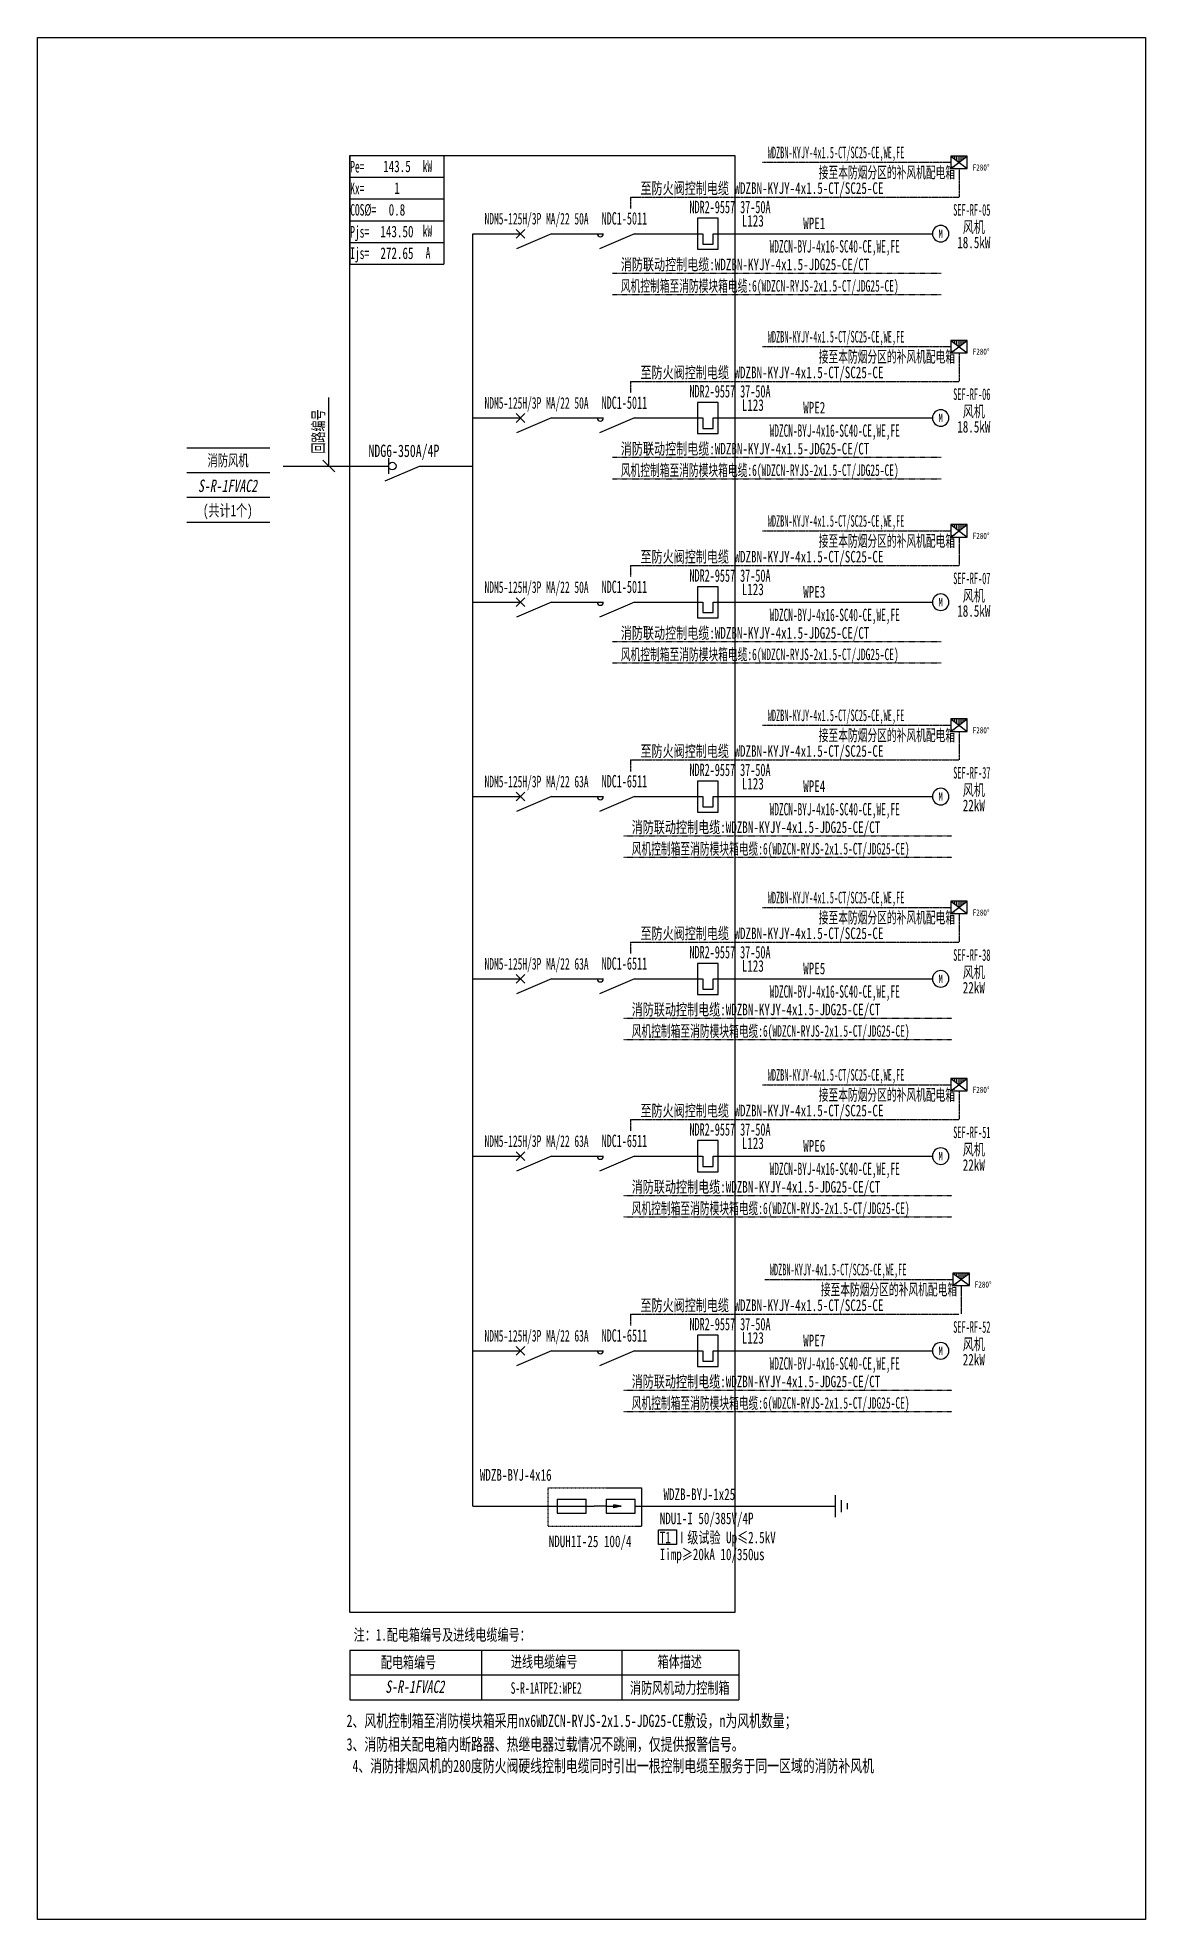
# Model space of a CAD drawing. Extents: x 329396 to 330954, y 287940 to 290586.
import ezdxf
from ezdxf.enums import TextEntityAlignment as Align

# ---------------------------------------------------------------- set-up
doc = ezdxf.new("R2010")
doc.units = 0
doc.header["$MEASUREMENT"] = 0
for name, pattern in [('DASHDOT', [1, 0.5, -0.25, 0, -0.25]), ('DASHED', [0.75, 0.5, -0.25]), ('DASHED2', [0.375, 0.25, -0.125])]:
    doc.linetypes.add(name, pattern=pattern)
for name, color, linetype in [('D_E_Eqpm(强电设备)', 100, 'Continuous'), ('D_E_Eqpm（强电设备）', 100, 'Continuous'), ('D_E_Text(强电文字)', 51, 'Continuous'), ('D_E_Text（强电文字）', 51, 'Continuous'), ('D_E_Wire(强电线缆)', 10, 'Continuous'), ('D_E_Wire（强电线缆）', 10, 'Continuous'), ('D_T_TableDim（表格尺寸）', 255, 'Continuous'), ('系统图', 220, 'Continuous')]:
    doc.layers.add(name, color=color, linetype=linetype)
doc.styles.add('$1$电气', font='', dxfattribs={"width": 0.7})
doc.styles.add('$1$电气箱', font='simhei.ttf', dxfattribs={"width": 0.8, "oblique": 10})
doc.styles.add('$3$电气', font='', dxfattribs={"width": 0.7})
doc.styles.add('电气', font='', dxfattribs={"width": 0.7})
doc.styles.add('电气箱', font='simhei.ttf', dxfattribs={"width": 0.8, "oblique": 10})
doc.styles.get('$1$电气').set_extended_font_data('SimSun')
doc.styles.get('$3$电气').set_extended_font_data('SimSun')
doc.styles.get('电气').set_extended_font_data('SimSun')

# ---------------------------------------------------------------- blocks, each defined once
blk = doc.blocks.new('A$C670F4C17')
at = {"layer": 'D_E_Wire（强电线缆）', "linetype": 'DASHDOT', "ltscale": 0.5}
blk.add_line((0, 0), (7936, 0), dxfattribs=at)
at = {"layer": 'D_E_Text（强电文字）', "style": '电气', "width": 0.7}
blk.add_text('消防联动控制电缆:WDZBN-KYJY-4x1.5-JDG25-CE/CT', height=280, dxfattribs=at).set_placement((198, 68))
blk = doc.blocks.new('A$C70CE04DF')
at = {"layer": 'D_E_Wire（强电线缆）', "linetype": 'DASHDOT', "ltscale": 0.5}
blk.add_line((0, 0), (7936, 0), dxfattribs=at)
at = {"layer": 'D_E_Text（强电文字）', "style": '电气', "width": 0.6}
blk.add_text('风机控制箱至消防模块箱电缆:6(WDZCN-RYJS-2x1.5-CT/JDG25-CE)', height=280, dxfattribs=at).set_placement((198, 68))
blk = doc.blocks.new('1')
at = {"layer": 'D_E_Eqpm(强电设备)'}
for p, q in [((-314387, 61832), (-314387, 61082)), ((-313887, 61832), (-314387, 61832)), ((-314262, 61457), (-314262, 61207)), ((-314012, 61207), (-314012, 61457)), ((-313887, 61082), (-313887, 61832)), ((-314387, 61082), (-313887, 61082)), ((-314262, 61207), (-314012, 61207))]:
    blk.add_line(p, q, dxfattribs=at)
blk = doc.blocks.new('电机')
at = {"layer": 'D_E_Eqpm（强电设备）'}
for start, end in [(90, 180), (180, 270), (0, 90), (270, 0)]:
    blk.add_arc((0, 0), 200, start, end, dxfattribs=at)
at = {"layer": 'D_E_Eqpm（强电设备）', "color": 51, "style": '电气', "width": 0.7}
blk.add_text('M', height=200, dxfattribs=at).set_placement((0, 0), align=Align.MIDDLE)
blk = doc.blocks.new('280度防火阀')
at = {"layer": 'D_E_Eqpm（强电设备）'}
for p, q in [((-200, 300), (200, 0)), ((-200, 0), (200, 300)), ((-150, 263), (-150, 300)), ((-100, 225), (-100, 300)), ((-50, 187), (-50, 300)), ((0, 150), (0, 300)), ((50, 187), (50, 300)), ((100, 225), (100, 300)), ((150, 263), (150, 300))]:
    blk.add_line(p, q, dxfattribs=at)
blk.add_lwpolyline([(-200, 0), (200, 0), (200, 300), (-200, 300)], close=True, dxfattribs=at)
at = {"layer": 'D_E_Eqpm（强电设备）', "color": 51}
blk.add_point((-200, 0), dxfattribs=at)
blk.add_point((-200, 0), dxfattribs=at)
at = {"layer": 'D_E_Text（强电文字）', "color": 0, "style": '电气', "width": 0.7}
blk.add_text('F280%%D', height=150, dxfattribs=at).set_placement((331, -48))

msp = doc.modelspace()

# ---------------------------------------------------------------- linework, layer by layer
at = {"linetype": 'DASHED'}
for p, q in [((329835, 288371.6, 0), (329835, 290420.1, 0)), ((329835, 290420.1, 0), (330376.5, 290420.1, 0)), ((330376.5, 290420.1, 0), (330376.5, 288371.6, 0)), ((330376.5, 288371.6, 0), (329835, 288371.6, 0))]:
    msp.add_line(p, q, dxfattribs=at)
at = {"linetype": 'DASHED2', "elevation": 0}
msp.add_lwpolyline([(330113.7, 288546.6), (330245.1, 288546.6), (330245.1, 288492.4), (330113.7, 288492.4)], close=True, dxfattribs=at)
at = {"layer": 'D_E_Eqpm(强电设备)', "color": 100}
for p, q in [((330068.8, 290304.1, 0), (330081.2, 290316.4, 0)), ((330081.2, 290304.1, 0), (330068.8, 290316.4, 0)), ((330081.2, 290316.4, 0), (330068.8, 290304.1, 0)), ((330068.8, 290316.4, 0), (330081.2, 290304.1, 0)), ((330118.7, 290310.3, 0), (330069.4, 290289.2, 0)), ((330235, 290310.3, 0), (330185.8, 290289.2, 0)), ((330068.8, 290045, 0), (330081.2, 290057.3, 0)), ((330081.2, 290045, 0), (330068.8, 290057.3, 0)), ((330081.2, 290057.3, 0), (330068.8, 290045, 0)), ((330068.8, 290057.3, 0), (330081.2, 290045, 0)), ((330118.7, 290051.2, 0), (330069.4, 290030.1, 0)), ((330235, 290051.2, 0), (330185.8, 290030.1, 0)), ((330068.8, 289785.9, 0), (330081.2, 289798.3, 0)), ((330081.2, 289785.9, 0), (330068.8, 289798.3, 0)), ((330081.2, 289798.3, 0), (330068.8, 289785.9, 0)), ((330068.8, 289798.3, 0), (330081.2, 289785.9, 0)), ((330118.7, 289792.1, 0), (330069.4, 289771, 0)), ((330235, 289792.1, 0), (330185.8, 289771, 0)), ((330068.8, 289512.7, 0), (330081.2, 289525, 0)), ((330081.2, 289512.7, 0), (330068.8, 289525, 0)), ((330081.2, 289525, 0), (330068.8, 289512.7, 0)), ((330068.8, 289525, 0), (330081.2, 289512.7, 0)), ((330118.7, 289518.8, 0), (330069.4, 289497.7, 0)), ((330235, 289518.8, 0), (330185.8, 289497.7, 0)), ((330068.8, 289256.4, 0), (330081.2, 289268.7, 0)), ((330081.2, 289256.4, 0), (330068.8, 289268.7, 0)), ((330081.2, 289268.7, 0), (330068.8, 289256.4, 0)), ((330068.8, 289268.7, 0), (330081.2, 289256.4, 0)), ((330118.7, 289262.5, 0), (330069.4, 289241.4, 0)), ((330235, 289262.5, 0), (330185.8, 289241.4, 0)), ((330068.8, 289007, 0), (330081.2, 289019.4, 0)), ((330081.2, 289007, 0), (330068.8, 289019.4, 0)), ((330081.2, 289019.4, 0), (330068.8, 289007, 0)), ((330068.8, 289019.4, 0), (330081.2, 289007, 0)), ((330118.7, 289013.2, 0), (330069.4, 288992.1, 0)), ((330235, 289013.2, 0), (330185.8, 288992.1, 0)), ((330068.8, 288733.3, 0), (330081.2, 288745.6, 0)), ((330081.2, 288733.3, 0), (330068.8, 288745.6, 0)), ((330081.2, 288745.6, 0), (330068.8, 288733.3, 0)), ((330068.8, 288745.6, 0), (330081.2, 288733.3, 0)), ((330118.7, 288739.5, 0), (330069.4, 288718.4, 0)), ((330235, 288739.5, 0), (330185.8, 288718.4, 0))]:
    msp.add_line(p, q, dxfattribs=at)
at = {"layer": 'D_E_Eqpm(强电设备)'}
for p, q in [((330126.5, 288530.8, 0), (330167.4, 288530.8, 0)), ((330126.5, 288530.8, 0), (330126.5, 288511, 0)), ((330167.3, 288511, 0), (330167.3, 288530.8, 0)), ((330195.2, 288520.9, 0), (330178.7, 288520.9, 0)), ((330195.2, 288530.8, 0), (330236.1, 288530.8, 0)), ((330195.2, 288530.8, 0), (330195.2, 288511, 0)), ((330195.2, 288520.9, 0), (330216.4, 288520.9, 0)), ((330216.4, 288520.9, 0), (330206.2, 288523, 0)), ((330206.2, 288518.8, 0), (330206.2, 288523, 0)), ((330216.4, 288520.9, 0), (330206.2, 288518.8, 0)), ((330236, 288511, 0), (330236, 288530.8, 0)), ((330126.5, 288511, 0), (330167.3, 288511, 0)), ((330195.2, 288511, 0), (330236, 288511, 0))]:
    msp.add_line(p, q, dxfattribs=at)
at = {"layer": 'D_E_Eqpm(强电设备)', "color": 100}
for centre in [(330187, 290310.3, 0), (330187, 290051.2, 0), (330187, 289792.1, 0), (330187, 289518.8, 0), (330187, 289262.5, 0), (330187, 289013.2, 0), (330187, 288739.5, 0)]:
    msp.add_arc(centre, 4.36, 180, 0, dxfattribs=at)
at = {"layer": 'D_E_Eqpm(强电设备)'}
msp.add_solid([(330206.2, 288518.8, 0), (330216.4, 288520.9, 0), (330206.2, 288523, 0)], dxfattribs=at)
at = {"layer": 'D_E_Eqpm（强电设备）', "color": 100}
msp.add_line((329884.7, 289962.9, 0), (329932.9, 289983.5, 0), dxfattribs=at)
at = {"layer": 'D_E_Eqpm（强电设备）'}
msp.add_line((329889.2, 289994.5, 0), (329889.2, 289972.5, 0), dxfattribs=at)
msp.add_circle((329894.6, 289983.5, 0), 5.36, dxfattribs=at)
at = {"layer": 'D_E_Text（强电文字）'}
for p, q in [((329835, 290420.1, 0), (329967.3, 290420.1, 0)), ((329835, 290420.1, 0), (329835, 290267.4, 0)), ((329967.3, 290420.1, 0), (329967.3, 290267.4, 0)), ((329835, 290389.6, 0), (329967.3, 290389.6, 0)), ((329835, 290359.1, 0), (329967.3, 290359.1, 0)), ((329835, 290328.5, 0), (329967.3, 290328.5, 0)), ((329835, 290298, 0), (329967.3, 290298, 0)), ((329835, 290267.4, 0), (329967.3, 290267.4, 0)), ((329805.4, 289983.5, 0), (329805.4, 290080, 0)), ((329813.7, 289975.3, 0), (329797.2, 289991.7, 0))]:
    msp.add_line(p, q, dxfattribs=at)
at = {"layer": 'D_E_Text（强电文字）', "elevation": 0}
msp.add_lwpolyline([(330268.9, 288487.9), (330294.2, 288487.9), (330294.2, 288467), (330268.9, 288467)], close=True, dxfattribs=at)
at = {"layer": 'D_E_Wire(强电线缆)', "color": 10}
for p, q in [((330008, 290310.3, 0), (330075, 290310.3, 0)), ((330118.7, 290310.3, 0), (330191.4, 290310.3, 0)), ((330235, 290310.3, 0), (330331, 290310.3, 0)), ((330345.6, 290310.3, 0), (330654.1, 290310.3, 0)), ((330008, 290051.2, 0), (330075, 290051.2, 0)), ((330118.7, 290051.2, 0), (330191.4, 290051.2, 0)), ((330235, 290051.2, 0), (330331, 290051.2, 0)), ((330345.6, 290051.2, 0), (330654.1, 290051.2, 0)), ((330008, 289792.1, 0), (330075, 289792.1, 0)), ((330118.7, 289792.1, 0), (330191.4, 289792.1, 0)), ((330235, 289792.1, 0), (330331, 289792.1, 0)), ((330345.6, 289792.1, 0), (330654.1, 289792.1, 0)), ((330008, 289518.8, 0), (330075, 289518.8, 0)), ((330118.7, 289518.8, 0), (330191.4, 289518.8, 0)), ((330235, 289518.8, 0), (330331, 289518.8, 0)), ((330345.6, 289518.8, 0), (330654.1, 289518.8, 0)), ((330008, 289262.5, 0), (330075, 289262.5, 0)), ((330118.7, 289262.5, 0), (330191.4, 289262.5, 0)), ((330235, 289262.5, 0), (330331, 289262.5, 0)), ((330345.6, 289262.5, 0), (330654.1, 289262.5, 0)), ((330008, 289013.2, 0), (330075, 289013.2, 0)), ((330118.7, 289013.2, 0), (330191.4, 289013.2, 0)), ((330235, 289013.2, 0), (330331, 289013.2, 0)), ((330345.6, 289013.2, 0), (330654.1, 289013.2, 0)), ((330008, 288739.5, 0), (330075, 288739.5, 0)), ((330118.7, 288739.5, 0), (330191.4, 288739.5, 0)), ((330235, 288739.5, 0), (330331, 288739.5, 0)), ((330345.6, 288739.5, 0), (330654.1, 288739.5, 0))]:
    msp.add_line(p, q, dxfattribs=at)
at = {"layer": 'D_E_Wire（强电线缆）', "linetype": 'DASHDOT', "ltscale": 0.5}
for p, q in [((330415.4, 290410.7, 0), (330679.9, 290410.7, 0)), ((330691.5, 290401.9, 0), (330691.5, 290361.7, 0)), ((330229.8, 290361.7, 0), (330691.5, 290361.7, 0)), ((330229.8, 290361.7, 0), (330229.8, 290345.7, 0)), ((330415.4, 290151.6, 0), (330679.9, 290151.6, 0)), ((330691.5, 290142.9, 0), (330691.5, 290102.7, 0)), ((330229.8, 290102.7, 0), (330691.5, 290102.7, 0)), ((330229.8, 290102.7, 0), (330229.8, 290086.7, 0)), ((330415.4, 289892.5, 0), (330679.9, 289892.5, 0)), ((330691.5, 289883.8, 0), (330691.5, 289843.6, 0)), ((330229.8, 289843.6, 0), (330691.5, 289843.6, 0)), ((330229.8, 289843.6, 0), (330229.8, 289827.6, 0)), ((330415.4, 289619.2, 0), (330679.9, 289619.2, 0)), ((330691.5, 289610.5, 0), (330691.5, 289570.3, 0)), ((330229.8, 289570.3, 0), (330691.5, 289570.3, 0)), ((330229.8, 289570.3, 0), (330229.8, 289554.3, 0)), ((330415.4, 289362.9, 0), (330679.9, 289362.9, 0)), ((330691.5, 289354.2, 0), (330691.5, 289314, 0)), ((330229.8, 289314, 0), (330691.5, 289314, 0)), ((330229.8, 289314, 0), (330229.8, 289298, 0)), ((330415.4, 289113.6, 0), (330679.9, 289113.6, 0)), ((330691.5, 289104.9, 0), (330691.5, 289064.7, 0)), ((330229.8, 289064.7, 0), (330691.5, 289064.7, 0)), ((330229.8, 289064.7, 0), (330229.8, 289048.7, 0)), ((330418.3, 288839.9, 0), (330682.7, 288839.9, 0)), ((330694.4, 288831.1, 0), (330694.4, 288791, 0)), ((330229.8, 288791, 0), (330691.5, 288791, 0)), ((330229.8, 288791, 0), (330229.8, 288775, 0))]:
    msp.add_line(p, q, dxfattribs=at)
at = {"layer": 'D_E_Wire（强电线缆）'}
for p, q in [((330008, 288520.9, 0), (330008, 290310.3, 0)), ((330008, 289870.5, 0), (330008, 290051.2, 0)), ((329741.4, 289983.5, 0), (329889.2, 289983.5, 0)), ((329932.9, 289983.5, 0), (330008, 289983.5, 0)), ((330008, 289757.2, 0), (330008, 289786, 0)), ((330008, 288520.9, 0), (330178.7, 288520.9, 0)), ((330236, 288520.9, 0), (330517.7, 288520.9, 0)), ((330517.7, 288505.4, 0), (330517.7, 288536.5, 0)), ((330526.2, 288512.5, 0), (330526.2, 288529.4, 0)), ((330534.6, 288516.7, 0), (330534.6, 288525.2, 0))]:
    msp.add_line(p, q, dxfattribs=at)
at = {"layer": 'D_T_TableDim（表格尺寸）', "color": 255}
for p, q in [((329606, 290009.4, 0), (329722.4, 290009.4, 0)), ((329606, 289974.5, 0), (329722.4, 289974.5, 0)), ((329606, 289939.6, 0), (329722.4, 289939.6, 0)), ((329606, 289939.6, 0), (329722.4, 289939.6, 0)), ((329606, 289939.6, 0), (329722.4, 289939.6, 0)), ((329606, 289939.6, 0), (329722.4, 289939.6, 0)), ((329606, 289939.6, 0), (329722.4, 289939.6, 0)), ((329606, 289904.7, 0), (329722.4, 289904.7, 0))]:
    msp.add_line(p, q, dxfattribs=at)
at = {"layer": 'D_T_TableDim（表格尺寸）', "ltscale": 3.5}
for p, q in [((329835, 288318.6, 0), (330381.8, 288318.6, 0)), ((329835, 288318.6, 0), (329835, 288248.7, 0)), ((330019.9, 288318.6, 0), (330019.9, 288248.7, 0)), ((330217.3, 288318.6, 0), (330217.3, 288248.7, 0)), ((330381.8, 288318.6, 0), (330381.8, 288248.7, 0)), ((329835, 288283.7, 0), (330381.8, 288283.7, 0)), ((329835, 288283.7, 0), (330381.8, 288283.7, 0)), ((330019.9, 288283.7, 0), (330019.9, 288248.7, 0)), ((330217.3, 288283.7, 0), (330217.3, 288248.7, 0)), ((329835, 288248.7, 0), (330381.8, 288248.7, 0))]:
    msp.add_line(p, q, dxfattribs=at)
at = {"layer": '系统图', "ltscale": 9973.992009}
msp.add_lwpolyline([(329396, 290586), (330953.5, 290586), (330953.5, 287940), (329396, 287940)], close=True, dxfattribs=at)

# ---------------------------------------------------------------- block references
at = {"layer": 'D_E_Eqpm(强电设备)', "color": 100, "xscale": 0.0581799010537657, "yscale": 0.0581799010537657, "zscale": 0.0581799010537657}
for p in [(348614.8, 286734.7, 0), (348614.8, 286475.6, 0), (348614.8, 286216.5, 0), (348614.8, 285943.2, 0), (348614.8, 285686.9, 0), (348614.8, 285437.6, 0), (348614.8, 285163.9, 0)]:
    msp.add_blockref('1', p, dxfattribs=at)
at = {"layer": 'D_E_Eqpm（强电设备）', "xscale": 0.0581799010537657, "yscale": 0.0581799010537657, "zscale": 0.0581799010537657}
for name, p in [('280度防火阀', (330691.5, 290401.9, 0)), ('电机', (330665.7, 290310.3, 0)), ('280度防火阀', (330691.5, 290142.9, 0)), ('电机', (330665.7, 290051.2, 0)), ('280度防火阀', (330691.5, 289883.8, 0)), ('电机', (330665.7, 289792.1, 0)), ('280度防火阀', (330691.5, 289610.5, 0)), ('电机', (330665.7, 289518.8, 0)), ('280度防火阀', (330691.5, 289354.2, 0)), ('电机', (330665.7, 289262.5, 0)), ('280度防火阀', (330691.5, 289104.9, 0)), ('电机', (330665.7, 289013.2, 0)), ('280度防火阀', (330694.4, 288831.1, 0)), ('电机', (330665.7, 288739.5, 0))]:
    msp.add_blockref(name, p, dxfattribs=at)
at = {"layer": 'D_E_Wire（强电线缆）', "xscale": 0.0581799010537657, "yscale": 0.0581799010537657, "zscale": 0.0581799010537657}
for name, p in [('A$C670F4C17', (330204.5, 290255, 0)), ('A$C70CE04DF', (330204.5, 290224.8, 0)), ('A$C670F4C17', (330204.5, 289995.9, 0)), ('A$C70CE04DF', (330204.5, 289965.7, 0)), ('A$C670F4C17', (330204.5, 289736.8, 0)), ('A$C70CE04DF', (330204.5, 289706.7, 0)), ('A$C670F4C17', (330219.8, 289463.6, 0)), ('A$C70CE04DF', (330219.8, 289433.4, 0)), ('A$C670F4C17', (330219.8, 289207.3, 0)), ('A$C70CE04DF', (330219.8, 289177.1, 0)), ('A$C670F4C17', (330219.8, 288957.9, 0)), ('A$C70CE04DF', (330219.8, 288927.8, 0)), ('A$C670F4C17', (330219.8, 288684.2, 0)), ('A$C70CE04DF', (330219.8, 288654, 0))]:
    msp.add_blockref(name, p, dxfattribs=at)

# ---------------------------------------------------------------- texts
at = {"layer": 'D_E_Text(强电文字)', "color": 51, "style": '电气', "width": 0.6}
for s, height, p in [('NDR2-9557 37-50A', 17.454, (330312.5, 290339.1, 0)), ('NDC1-5011', 17.45, (330188.9, 290323.1, 0)), ('NDC1-5011', 17.45, (330188.9, 290064, 0)), ('NDR2-9557 37-50A', 17.454, (330312.5, 290080, 0)), ('NDC1-5011', 17.45, (330188.9, 289805, 0)), ('NDR2-9557 37-50A', 17.454, (330312.5, 289820.9, 0)), ('NDR2-9557 37-50A', 17.454, (330312.5, 289547.7, 0)), ('NDC1-6511', 17.45, (330188.9, 289531.7, 0)), ('NDC1-6511', 17.45, (330188.9, 289275.4, 0)), ('NDR2-9557 37-50A', 17.454, (330312.5, 289291.3, 0)), ('NDR2-9557 37-50A', 17.454, (330312.5, 289042, 0)), ('NDC1-6511', 17.45, (330188.9, 289026, 0)), ('NDR2-9557 37-50A', 17.454, (330312.5, 288768.3, 0)), ('NDC1-6511', 17.45, (330188.9, 288752.3, 0))]:
    msp.add_text(s, height=height, dxfattribs=at).set_placement(p)
at = {"layer": 'D_E_Text(强电文字)', "color": 1, "style": '电气', "width": 0.55}
for p in [(330516.7, 290290.4, 0), (330516.7, 290031.3, 0), (330516.7, 289772.2, 0)]:
    msp.add_text('WDZCN-BYJ-4x16-SC40-CE,WE,FE', height=17.454, dxfattribs=at).set_placement(p, align=Align.MIDDLE)
at = {"layer": 'D_E_Text(强电文字)', "color": 51, "style": '$3$电气', "width": 0.7}
msp.add_text('NDG6-350A/4P', height=17.454, dxfattribs=at).set_placement((329911, 289996.3, 0), align=Align.CENTER)
at = {"layer": 'D_E_Text(强电文字)', "color": 51, "style": '电气', "width": 0.55}
for p in [(330516.7, 289499, 0), (330516.7, 289242.6, 0), (330516.7, 288993.3, 0), (330516.7, 288719.6, 0)]:
    msp.add_text('WDZCN-BYJ-4x16-SC40-CE,WE,FE', height=17.454, dxfattribs=at).set_placement(p, align=Align.MIDDLE)
at = {"layer": 'D_E_Text(强电文字)', "style": '电气', "width": 0.7}
for s, p in [('WDZB-BYJ-4x16', (330017.8, 288556.8, 0)), ('WDZB-BYJ-1x25', (330276, 288529.6, 0)), ('T1 Ⅰ级试验 Up≤2.5kV ', (330270.7, 288468.8, 0)), ('Iimp≥20kA 10/350us', (330270.7, 288445.1, 0))]:
    msp.add_text(s, height=16.29, dxfattribs=at).set_placement(p)
at = {"layer": 'D_E_Text(强电文字)', "color": 51, "true_color": 0xffff7f, "style": '电气', "width": 0.7}
msp.add_text('NDU1-I 50/385V/4P', height=16.29, dxfattribs=at).set_placement((330270.7, 288495.7, 0))
at = {"layer": 'D_E_Text（强电文字）', "style": '电气'}
for s, height, width, p in [('WDZBN-KYJY-4x1.5-CT/SC25-CE,WE,FE', 16.29, 0.5, (330422.6, 290416.4, 0)), ('接至本防烟分区的补风机配电箱', 16.29, 0.6, (330494.3, 290388.4, 0)), ('至防火阀控制电缆 WDZBN-KYJY-4x1.5-CT/SC25-CE ', 16.29, 0.7, (330243.6, 290366.2, 0)), ('L123', 16.29, 0.7, (330386, 290320.3, 0)), ('WDZBN-KYJY-4x1.5-CT/SC25-CE,WE,FE', 16.29, 0.5, (330422.6, 290157.3, 0)), ('接至本防烟分区的补风机配电箱', 16.29, 0.6, (330494.3, 290129.3, 0)), ('至防火阀控制电缆 WDZBN-KYJY-4x1.5-CT/SC25-CE ', 16.29, 0.7, (330243.6, 290107.1, 0)), ('L123', 16.29, 0.7, (330386, 290061.2, 0)), ('WDZBN-KYJY-4x1.5-CT/SC25-CE,WE,FE', 16.29, 0.5, (330422.6, 289898.2, 0)), ('接至本防烟分区的补风机配电箱', 16.29, 0.6, (330494.3, 289870.2, 0)), ('至防火阀控制电缆 WDZBN-KYJY-4x1.5-CT/SC25-CE ', 16.29, 0.7, (330243.6, 289848, 0)), ('L123', 16.29, 0.7, (330386, 289802.1, 0)), ('WDZBN-KYJY-4x1.5-CT/SC25-CE,WE,FE', 16.29, 0.5, (330422.6, 289624.9, 0)), ('接至本防烟分区的补风机配电箱', 16.29, 0.6, (330494.3, 289596.9, 0)), ('至防火阀控制电缆 WDZBN-KYJY-4x1.5-CT/SC25-CE ', 16.29, 0.7, (330243.6, 289574.7, 0)), ('L123', 16.29, 0.7, (330386, 289528.8, 0)), ('WDZBN-KYJY-4x1.5-CT/SC25-CE,WE,FE', 16.29, 0.5, (330422.6, 289368.6, 0)), ('接至本防烟分区的补风机配电箱', 16.29, 0.6, (330494.3, 289340.6, 0)), ('至防火阀控制电缆 WDZBN-KYJY-4x1.5-CT/SC25-CE ', 16.29, 0.7, (330243.6, 289318.4, 0)), ('L123', 16.29, 0.7, (330386, 289272.5, 0)), ('WDZBN-KYJY-4x1.5-CT/SC25-CE,WE,FE', 16.29, 0.5, (330422.6, 289119.3, 0)), ('接至本防烟分区的补风机配电箱', 16.29, 0.6, (330494.3, 289091.3, 0)), ('至防火阀控制电缆 WDZBN-KYJY-4x1.5-CT/SC25-CE ', 16.29, 0.7, (330243.6, 289069.1, 0)), ('L123', 16.29, 0.7, (330386, 289023.2, 0)), ('WDZBN-KYJY-4x1.5-CT/SC25-CE,WE,FE', 16.29, 0.5, (330425.5, 288845.6, 0)), ('至防火阀控制电缆 WDZBN-KYJY-4x1.5-CT/SC25-CE ', 16.29, 0.7, (330243.6, 288795.4, 0)), ('接至本防烟分区的补风机配电箱', 16.29, 0.6, (330497.2, 288817.6, 0)), ('L123', 16.29, 0.7, (330386, 288749.5, 0)), ('注：1.配电箱编号及进线电缆编号：', 16.29, 0.7, (329840.4, 288332, 0)), (' 2、风机控制箱至消防模块箱采用nx6WDZCN-RYJS-2x1.5-JDG25-CE敷设，n为风机数量；', 17.454, 0.7, (329822.1, 288210.5, 0)), (' 3、消防相关配电箱内断路器、热继电器过载情况不跳闸，仅提供报警信号。', 17.454, 0.7, (329822.1, 288177.4, 0)), ('4、消防排烟风机的280度防火阀硬线控制电缆同时引出一根控制电缆至服务于同一区域的消防补风机', 17.454, 0.7, (329838.7, 288147.1, 0))]:
    msp.add_text(s, height=height, dxfattribs=dict(at, width=width)).set_placement(p)
at = {"layer": 'D_E_Text（强电文字）', "linetype": 'Continuous', "style": '电气', "width": 0.6}
for s, height, p in [('Pe=', 16.29, (329835.5, 290396.4, 0)), ('kW', 16.29, (329937.4, 290397, 0)), ('Kx=', 16.29, (329835.5, 290365.8, 0)), ('COS%%C=', 16.29, (329835.5, 290335.7, 0)), ('Pjs=', 16.29, (329835.5, 290304.9, 0)), ('kW', 16.29, (329937.4, 290306, 0)), ('Ijs=', 16.29, (329835.5, 290274.7, 0)), ('A', 16.3, (329941.6, 290275.4, 0))]:
    msp.add_text(s, height=height, dxfattribs=at).set_placement(p)
at = {"layer": 'D_E_Text（强电文字）', "color": 51, "style": '电气', "width": 0.5}
msp.add_text('SEF-RF-05', height=16.29, dxfattribs=at).set_placement((330709.5, 290335.6, 0), align=Align.CENTER)
at = {"layer": 'D_E_Text（强电文字）'}
for s, style, width, p in [('NDM5-125H/3P MA/22 50A', '电气', 0.6, (330097.5, 290330.1, 0)), ('风机', '电气', 0.7, (330712.3, 290319.9, 0)), ('18.5kW', '电气', 0.7, (330712.3, 290298.2, 0)), ('NDM5-125H/3P MA/22 50A', '电气', 0.6, (330097.5, 290071, 0)), ('风机', '电气', 0.7, (330712.3, 290060.8, 0)), ('18.5kW', '电气', 0.7, (330712.3, 290039.1, 0)), ('消防风机', '$1$电气', 0.65, (329663.7, 289991.9, 0)), ('NDM5-125H/3P MA/22 50A', '电气', 0.6, (330097.5, 289811.9, 0)), ('风机', '电气', 0.7, (330712.3, 289801.7, 0)), ('18.5kW', '电气', 0.7, (330712.3, 289780.1, 0)), ('NDM5-125H/3P MA/22 63A', '电气', 0.6, (330097.5, 289538.6, 0)), ('风机', '电气', 0.7, (330712.3, 289528.4, 0)), ('22kW', '电气', 0.7, (330712.3, 289506.8, 0)), ('NDM5-125H/3P MA/22 63A', '电气', 0.6, (330097.5, 289282.3, 0)), ('风机', '电气', 0.7, (330712.3, 289272.1, 0)), ('22kW', '电气', 0.7, (330712.3, 289250.5, 0)), ('NDM5-125H/3P MA/22 63A', '电气', 0.6, (330097.5, 289033, 0)), ('风机', '电气', 0.7, (330712.3, 289022.8, 0)), ('22kW', '电气', 0.7, (330712.3, 289001.1, 0)), ('NDM5-125H/3P MA/22 63A', '电气', 0.6, (330097.5, 288759.3, 0)), ('风机', '电气', 0.7, (330712.3, 288749.1, 0)), ('22kW', '电气', 0.7, (330712.3, 288727.4, 0)), ('配电箱编号', '电气', 0.7, (329917.5, 288301.8, 0)), ('进线电缆编号', '电气', 0.7, (330108.1, 288302.7, 0)), ('箱体描述', '电气', 0.7, (330298.8, 288302.7, 0)), ('S-R-1ATPE2:WPE2', '电气', 0.6, (330111, 288265.3, 0)), ('消防风机动力控制箱', '电气', 0.7, (330298.8, 288265.8, 0))]:
    msp.add_text(s, height=16.29, dxfattribs=dict(at, style=style, width=width)).set_placement(p, align=Align.MIDDLE)
at = {"layer": 'D_E_Text（强电文字）', "color": 51, "style": '电气', "width": 0.7}
for s, p in [('WPE1', (330472.4, 290316.7, 0)), ('WPE2', (330472.4, 290057.6, 0)), ('WPE3', (330472.4, 289798.5, 0)), ('WPE4', (330472.4, 289525.3, 0)), ('WPE5', (330472.4, 289269, 0)), ('WPE6', (330472.4, 289019.6, 0)), ('WPE7', (330472.4, 288745.9, 0))]:
    msp.add_text(s, height=16.29, dxfattribs=at).set_placement(p)
at = {"layer": 'D_E_Text（强电文字）'}
for s, style, width, p in [('SEF-RF-06', '电气', 0.5, (330709.5, 290076.5, 0)), ('(共计1个)', '$1$电气', 0.7, (329663.4, 289913, 0)), ('SEF-RF-07', '电气', 0.5, (330709.5, 289817.5, 0)), ('SEF-RF-37', '电气', 0.5, (330709.5, 289544.2, 0)), ('SEF-RF-38', '电气', 0.5, (330709.5, 289287.9, 0)), ('SEF-RF-51', '电气', 0.5, (330709.5, 289038.5, 0)), ('SEF-RF-52', '电气', 0.5, (330709.5, 288764.8, 0))]:
    msp.add_text(s, height=16.29, dxfattribs=dict(at, style=style, width=width)).set_placement(p, align=Align.CENTER)
at = {"layer": 'D_E_Text（强电文字）', "style": '$3$电气', "width": 0.7}
msp.add_text('回路编号', height=16.29, rotation=90, dxfattribs=at).set_placement((329798.8, 290001, 0))
at = {"layer": 'D_E_Text（强电文字）', "color": 7, "style": '$1$电气箱', "oblique": 10, "width": 0.7}
msp.add_text('S-R-1FVAC2', height=17.45, dxfattribs=at).set_placement((329663, 289955.8, 0), align=Align.MIDDLE)
at = {"layer": 'D_E_Text（强电文字）', "color": 51, "true_color": 0xffff7f, "style": '电气', "width": 0.7}
msp.add_text('NDUH1I-25 100/4', height=16.29, dxfattribs=at).set_placement((330114.6, 288463.4, 0))
at = {"layer": 'D_E_Text（强电文字）', "style": '电气箱', "oblique": 10, "width": 0.7}
msp.add_text('S-R-1FVAC2', height=17.45, dxfattribs=at).set_placement((329926.4, 288267.2, 0), align=Align.MIDDLE)
at = {"layer": 'D_E_Text（强电文字）', "width": 132.347, "attachment_point": 5, "style": '电气'}
for s, insert, char_height in [('143.5', (329901.2, 290404.9, 0), 16.29), ('1', (329901.2, 290374.3, 0), 16.3), ('0.8', (329901.2, 290343.8, 0), 16.29), ('{\\C200;143.50}', (329901.2, 290313.2, 0), 16.29), ('{\\C200;272.65}', (329901.2, 290282.7, 0), 16.29)]:
    msp.add_mtext(s, dxfattribs=dict(at, insert=insert, char_height=char_height))

doc.saveas('drawing.dxf')
